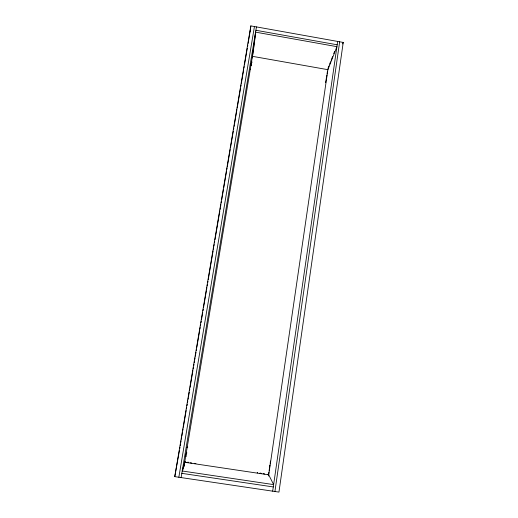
<?xml version="1.0" encoding="UTF-8"?>
<svg xmlns="http://www.w3.org/2000/svg" width="518" height="518" viewBox="0 0 518 518"><rect width="100%" height="100%" fill="white"/><g stroke="black" fill="none" stroke-linecap="round" stroke-linejoin="round"><path stroke-width="0.78" d="M227.434 166.751L227.551 165.242M250.213 31.404L250.835 25.9L343.233 42.431L278.949 492.1L174.767 476.638L250.835 25.9M255.121 37.199L253.27 51.444L183.942 466.763M255.238 36.292L255.445 34.732M274.922 491.504L339.659 41.79M272.682 491.168L337.671 41.434M268.292 474.242A0.719 0.693 -83.7 0 1 267.838 474.333L267.877 474.404A0.719 0.693 -83.7 0 0 268.661 473.789L268.861 472.138M269.127 470.616L269.904 464.989M270.169 463.461L270.48 461.02M325.557 82.666L326.916 75.006M327.085 73.582L327.493 71.057M268.551 476.055L328.062 68.512M188.481 462.639L188.533 462.283M188.675 462.309L188.617 462.658L188.681 462.166M178.846 477.24L254.448 26.547M181.112 477.577L256.462 26.904M253.192 51.165L253.587 48.789M179.442 450.414L174.767 476.638M179.707 448.821L179.979 447.222M180.245 445.629L180.517 444.03M180.782 442.437L181.054 440.837M181.326 439.245L181.591 437.645M181.863 436.052L182.537 432.064M182.802 430.464L183.074 428.865M183.346 427.272L186.169 410.515M186.441 408.916L186.707 407.323M186.979 405.724L187.251 404.131M187.516 402.531L187.788 400.938M188.053 399.339L188.325 397.746M188.591 396.147L189.264 392.158M189.536 390.559L189.808 388.966M190.074 387.367L192.903 370.61M193.169 369.017L193.441 367.417M193.713 365.825L193.978 364.225M194.25 362.632L194.515 361.033M194.787 359.434L195.053 357.841M195.325 356.242L195.998 352.253M196.27 350.66L196.536 349.061M196.808 347.468L199.631 330.704M199.903 329.111L200.175 327.512M200.44 325.919L200.712 324.32M200.971 322.772L201.249 321.128M201.502 319.638L202.732 312.354M202.998 310.755L203.27 309.162M203.535 307.562L206.365 290.805M206.637 289.206L206.902 287.613M207.174 286.014L207.44 284.421M207.712 282.822L207.983 281.229M208.249 279.629L213.099 250.9M213.364 249.307L213.636 247.708M213.902 246.115L214.174 244.515M214.446 242.923L214.711 241.323M214.983 239.73L219.826 210.994M220.098 209.401L220.37 207.802M220.636 206.209L220.908 204.61M221.173 203.017L221.445 201.418M221.71 199.825L223.465 189.452M223.731 187.853L226.56 171.095M226.832 169.496L227.098 167.903M227.37 166.304L230.193 149.547M230.465 147.947L233.294 131.19M233.56 129.597L233.832 127.998M234.097 126.405L234.369 124.806M234.641 123.213L236.927 109.641M237.199 108.048L240.559 88.099M240.831 86.5L241.103 84.907M241.369 83.307L243.661 69.742M243.926 68.143L244.198 66.55M244.464 64.951L247.293 48.193M247.565 46.594L247.831 45.001M248.103 43.402L250.388 29.837M325.861 82.2L325.582 82.53M182.66 470.376L184.117 465.177M328.147 67.929L328.911 65.98M329.603 64.2L330.568 61.733M331.144 60.263L332.582 56.585M333.728 53.645L334.589 51.437M342.625 43.92L343.233 42.431M252.519 57.362L252.227 57.919L252.538 57.504M187.069 462.263L188.662 462.496M195.823 463.571L194.231 463.332L195.81 463.629M259.958 473.154L261.538 473.394M187.056 462.321L188.649 462.561M190.242 462.794L191.835 463.034M259.991 473.225L261.564 473.458M263.144 473.692L264.717 473.931M181.824 473.348L273.297 486.946M255.898 30.271L337.186 44.794M250.434 69.341L250.421 69.095M251.282 65.631A5.348 5.012 14.4 0 1 251.955 62.076M251.314 65.508A5.348 5.012 14.4 0 1 251.936 61.979M257.31 472.688A0.719 0.693 -82 0 0 257.595 472.805L257.621 472.869A0.719 0.693 -82 0 1 257.252 472.688M269.613 465.559A6.099 5.853 -83.2 0 1 269.625 465.993M185.191 461.907A0.725 0.699 -68.9 0 1 184.907 461.208L184.894 461.266A0.725 0.699 -68.9 0 0 185.179 461.965M186.609 453.548A5.776 5.556 -69.7 0 1 186.752 453.153M186.137 456.636A6.132 5.899 -69.7 0 1 186.804 452.227M255.581 32.142L252.454 56.332L327.894 69.677L336.914 46.665L255.581 32.142M184.686 462.276L182.213 470.998L273.634 484.608L268.725 474.838L184.686 462.276M187.166 447.675L187.153 447.727A0.719 0.693 -68.5 0 1 187.749 447.125A0.719 0.693 -68.5 0 0 187.166 447.675"/></g></svg>
